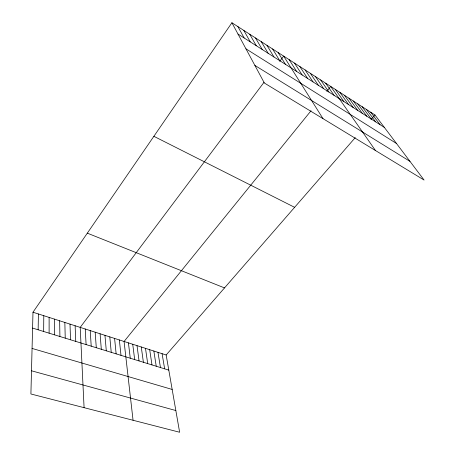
<?xml version="1.0" encoding="UTF-8"?>
<svg xmlns="http://www.w3.org/2000/svg" width="455" height="455" viewBox="0 0 455 455"><rect width="100%" height="100%" fill="white"/><g stroke="black" fill="none" stroke-linecap="round" stroke-linejoin="round"><path stroke-width="0.68" d="M43.657 331.49L43.788 315.696M38.146 329.784L38.408 313.967M231.908 22.75L264.366 83.026L424.094 180.066L374.965 114.973L231.908 22.75L32.987 312.227L30.906 393.985L179.628 432.25L166.16 354.98L355.247 137.637M264.088 82.201L80.199 327.384L84.084 407.669M279.723 61.362L283.658 56.113L322.999 118.647M311.038 110.753L124.078 341.472L133.059 420.266M326.809 91.29L330.728 86.456L375.483 150.531M371.041 119.477L374.965 114.973M31.497 370.791L175.846 410.541M32.066 348.428L172.166 389.452M32.584 328.072L168.799 370.114M32.987 312.227L166.16 354.98M87.32 233.159L224.508 287.907M153.87 136.312L294.613 207.326M254.885 65.418L409.978 161.36M245.95 48.827L396.498 143.501M237.988 34.051L384.344 127.406M370.717 112.237L380.022 124.642M366.434 109.473L375.654 121.86M362.112 106.686L371.252 119.051M357.749 103.876L366.804 116.213M353.347 101.038L362.316 113.352M348.905 98.178L357.784 110.457M344.424 95.288L353.211 107.545M339.902 92.371L348.593 104.599M335.335 89.425L343.929 101.624M325.706 83.219L334.101 95.351M320.638 79.949L328.92 92.046M315.514 76.65L323.681 88.708M310.344 73.318L318.392 85.335M305.117 69.945L313.046 81.923M299.834 66.544L307.643 78.476M294.499 63.103L302.183 74.995M289.107 59.622L296.66 71.475M278.153 52.564L285.439 64.314M272.585 48.975L279.74 60.68M266.96 45.346L273.973 57M261.278 41.684L268.143 53.281M255.528 37.981L262.245 49.521M249.721 34.233L256.284 45.716M243.846 30.445L250.256 41.871M237.908 26.617L244.159 37.981M162.082 353.671L164.642 368.834M157.982 352.358L160.45 367.543M153.847 351.027L156.236 366.241M149.684 349.69L151.987 364.927M145.492 348.348L147.704 363.608M141.272 346.989L143.393 362.277M137.018 345.624L139.054 360.934M132.735 344.253L134.674 359.587M128.424 342.865L130.272 358.221M119.352 339.953L121.002 355.366M114.597 338.429L116.139 353.865M109.797 336.888L111.236 352.346M104.963 335.335L106.294 350.822M100.089 333.771L101.306 349.286M95.175 332.19L96.284 347.734M90.221 330.603L91.216 346.17M85.233 328.999L86.103 344.589M75.121 325.752L75.757 341.398M70.007 324.114L70.519 339.783M64.849 322.459L65.236 338.15M59.65 320.786L59.912 336.507M54.407 319.103L54.537 334.846M49.117 317.402L49.117 333.174"/></g></svg>
